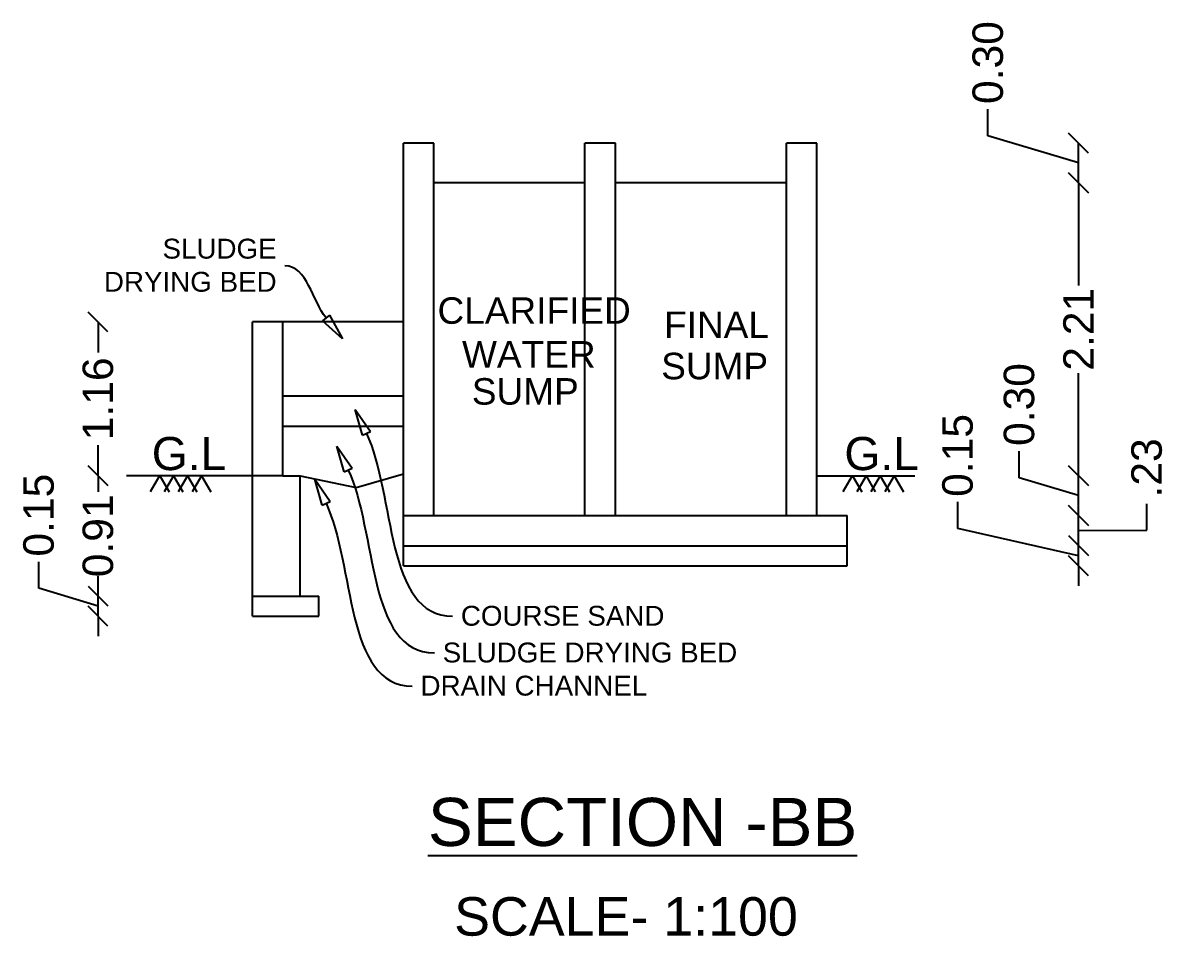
# Model space of a CAD drawing. Header units: metres. Extents: x -1560405 to -1559609, y 42907 to 43310.
# Drawn here: x -1559883.81 to -1559876.01, y 42931.11 to 42937.36 of the extents above; entities that cross this region are included whole.
import ezdxf
from ezdxf import colors
from ezdxf.entities.mleader import LeaderData, LeaderLine
from ezdxf.math import Vec2, Vec3

# ---------------------------------------------------------------- set-up
doc = ezdxf.new("R2010")
doc.units = ezdxf.units.M
doc.header["$LTSCALE"] = 750
doc.header["$MEASUREMENT"] = 0
doc.header["$PDMODE"] = 35
doc.header["$PDSIZE"] = 50
doc.layers.get('0').update_dxf_attribs({"lineweight": 5})
doc.layers.get('Defpoints').update_dxf_attribs({"lineweight": 0})
doc.layers.add('1', color=213, linetype='Continuous')
doc.layers.add('walls', color=40, linetype='Continuous')
doc.layers.add('TEXT', color=2, linetype='Continuous', lineweight=20)
doc.layers.add('wall', color=7, linetype='Continuous', lineweight=30)
doc.styles.get("Standard").update_dxf_attribs({"font": 'arial.ttf'})
doc.dimstyles.new('CIVIL Mt.', dxfattribs={"dimscale": 0, "dimtxt": 0.4, "dimasz": 0.23, "dimexe": 0.18, "dimexo": 0.0625, "dimgap": 0.2, "dimtad": 0, "dimzin": 0, "dimdsep": 46, "dimtxsty": 'Standard', "dimblk": 'ARCHTICK', "dimcen": 0.09, "dimse1": 1, "dimse2": 1, "dimclrd": 252, "dimclrt": 7, "dimadec": 0, "dimazin": 0, "dimtfac": 1, "dimtofl": 0, "dimtmove": 1, "dimatfit": 3, "dimldrblk": 'ARCHTICK', "dimfxl": 0, "dimfrac": 2, "dimtolj": 1, "dimtzin": 0, "dimlwd": 25, "dimarcsym": 0})

# ---------------------------------------------------------------- blocks, each defined once
blk = doc.blocks.new('_ClosedBlank')
at = {"color": 0, "linetype": 'ByBlock', "lineweight": -2}
for p, q in [((-1, 0.167), (0, 0)), ((-1, 0.167), (-1, -0.167)), ((0, 0), (-1, -0.167))]:
    blk.add_line(p, q, dxfattribs=at)
blk = doc.blocks.new('_Oblique')
at = {"color": 0, "linetype": 'ByBlock', "lineweight": -2}
blk.add_line((-0.5, -0.5), (0.5, 0.5), dxfattribs=at)
blk = doc.blocks.new('*D144')
at = {"layer": 'Defpoints', "color": 0, "ltscale": 0.5}
for p in [(0.8734, 15.8208), (0.8734, 15.8208), (0.8734, 15.6684)]:
    blk.add_point(p, dxfattribs=at)
at = {"layer": 'wall', "color": 253, "lineweight": -2, "ltscale": 0.5}
for p, q in [((0.4253, 15.879), (0.4253, 16.079)), ((0.8734, 15.8208), (0.8734, 15.9708)), ((0.8734, 15.7446), (0.4253, 15.879)), ((0.8734, 15.6684), (0.8734, 15.8208)), ((0.8734, 15.6684), (0.8734, 15.5184))]:
    blk.add_line(p, q, dxfattribs=at)
at = {"layer": 'wall', "color": 253, "lineweight": -2, "ltscale": 0.5, "xscale": 0.15, "yscale": 0.15, "zscale": 0.15}
for p, rotation in [((0.8734, 15.8208), 270), ((0.8734, 15.6684), 90)]:
    blk.add_blockref('_Oblique', p, dxfattribs=dict(at, rotation=rotation))
at = {"layer": 'wall', "color": 4, "ltscale": 0.5, "insert": (0.4253, 16.4306), "char_height": 0.23, "attachment_point": 5, "rotation": 90}
blk.add_mtext('\\A1;0.15', dxfattribs=at)
blk = doc.blocks.new('_ArchTick')
at = {"color": 0, "linetype": 'ByBlock', "const_width": 0.15}
blk.add_lwpolyline([(-0.5, -0.5), (0.5, 0.5)], dxfattribs=at)
blk = doc.blocks.new('*D145')
at = {"layer": 'Defpoints', "color": 0, "ltscale": 0.5}
for p in [(0.8734, 16.7284), (0.8734, 16.7284), (0.8734, 15.8208)]:
    blk.add_point(p, dxfattribs=at)
at = {"layer": 'wall', "color": 253, "lineweight": -2, "ltscale": 0.5}
for p, q in [((0.8734, 16.7284), (0.8734, 16.6065)), ((0.8734, 15.8208), (0.8734, 15.9427))]:
    blk.add_line(p, q, dxfattribs=at)
at = {"layer": 'wall', "color": 253, "lineweight": -2, "ltscale": 0.5, "xscale": 0.15, "yscale": 0.15, "zscale": 0.15}
for p, rotation in [((0.8734, 16.7284), 90), ((0.8734, 15.8208), 270)]:
    blk.add_blockref('_Oblique', p, dxfattribs=dict(at, rotation=rotation))
at = {"layer": 'wall', "color": 4, "ltscale": 0.5, "insert": (0.8734, 16.2746), "char_height": 0.23, "attachment_point": 5, "rotation": 90}
blk.add_mtext('\\A1;0.91', dxfattribs=at)
blk = doc.blocks.new('*D146')
at = {"layer": 'Defpoints', "color": 0, "ltscale": 0.5}
for p in [(0.8734, 17.8884), (0.8734, 17.8884), (0.8734, 16.7284)]:
    blk.add_point(p, dxfattribs=at)
at = {"layer": 'wall', "color": 253, "lineweight": -2, "ltscale": 0.5}
for p, q in [((0.8734, 17.8884), (0.8734, 17.6577)), ((0.8734, 16.7284), (0.8734, 16.9591))]:
    blk.add_line(p, q, dxfattribs=at)
at = {"layer": 'wall', "color": 253, "lineweight": -2, "ltscale": 0.5, "xscale": 0.15, "yscale": 0.15, "zscale": 0.15}
for p, rotation in [((0.8734, 17.8884), 90), ((0.8734, 16.7284), 270)]:
    blk.add_blockref('_Oblique', p, dxfattribs=dict(at, rotation=rotation))
at = {"layer": 'wall', "color": 4, "ltscale": 0.5, "insert": (0.8734, 17.3084), "char_height": 0.23, "attachment_point": 5, "rotation": 90}
blk.add_mtext('\\A1;1.16', dxfattribs=at)
blk = doc.blocks.new('*D147')
at = {"layer": 'Defpoints', "color": 0, "ltscale": 0.5}
for p in [(8.2753, 16.2008), (8.2753, 16.2008), (8.2753, 16.0484)]:
    blk.add_point(p, dxfattribs=at)
at = {"layer": 'wall', "color": 253, "lineweight": -2, "ltscale": 0.5}
for p, q in [((7.3631, 16.3299), (7.3631, 16.5299)), ((8.2753, 16.2008), (8.2753, 16.3508)), ((8.2753, 16.1246), (7.3631, 16.3299)), ((8.2753, 16.0484), (8.2753, 16.2008)), ((8.2753, 16.0484), (8.2753, 15.8984))]:
    blk.add_line(p, q, dxfattribs=at)
at = {"layer": 'wall', "color": 253, "lineweight": -2, "ltscale": 0.5, "xscale": 0.15, "yscale": 0.15, "zscale": 0.15}
for p, rotation in [((8.2753, 16.2008), 270), ((8.2753, 16.0484), 90)]:
    blk.add_blockref('_Oblique', p, dxfattribs=dict(at, rotation=rotation))
at = {"layer": 'wall', "color": 4, "ltscale": 0.5, "insert": (7.3631, 16.8814), "char_height": 0.23, "attachment_point": 5, "rotation": 90}
blk.add_mtext('\\A1;0.15', dxfattribs=at)
blk = doc.blocks.new('*D148')
at = {"layer": 'Defpoints', "color": 0, "ltscale": 0.5}
for p in [(8.2753, 16.4284), (8.2753, 16.4284), (8.2753, 16.2008)]:
    blk.add_point(p, dxfattribs=at)
at = {"layer": 'wall', "color": 253, "lineweight": -2, "ltscale": 0.5}
for p, q in [((8.7906, 16.3163), (8.7906, 16.5163)), ((8.2753, 16.2008), (8.2753, 16.4284)), ((8.2753, 16.3146), (8.7906, 16.3163))]:
    blk.add_line(p, q, dxfattribs=at)
at = {"layer": 'wall', "color": 253, "lineweight": -2, "ltscale": 0.5, "xscale": 0.15, "yscale": 0.15, "zscale": 0.15}
for p, rotation in [((8.2753, 16.4284), 90), ((8.2753, 16.2008), 270)]:
    blk.add_blockref('_Oblique', p, dxfattribs=dict(at, rotation=rotation))
at = {"layer": 'wall', "color": 4, "ltscale": 0.5, "insert": (8.7906, 16.7872), "char_height": 0.23, "attachment_point": 5, "rotation": 90}
blk.add_mtext('\\A1;.23', dxfattribs=at)
blk = doc.blocks.new('*D149')
at = {"layer": 'Defpoints', "color": 0, "ltscale": 0.5}
for p in [(8.2753, 16.7284), (8.2753, 16.7284), (8.2753, 16.4284)]:
    blk.add_point(p, dxfattribs=at)
at = {"layer": 'wall', "color": 253, "lineweight": -2, "ltscale": 0.5}
for p, q in [((7.8274, 16.7128), (7.8274, 16.9128)), ((8.2753, 16.5784), (7.8274, 16.7128)), ((8.2753, 16.4284), (8.2753, 16.7284))]:
    blk.add_line(p, q, dxfattribs=at)
at = {"layer": 'wall', "color": 253, "lineweight": -2, "ltscale": 0.5, "xscale": 0.15, "yscale": 0.15, "zscale": 0.15}
for p, rotation in [((8.2753, 16.7284), 90), ((8.2753, 16.4284), 270)]:
    blk.add_blockref('_Oblique', p, dxfattribs=dict(at, rotation=rotation))
at = {"layer": 'wall', "color": 4, "ltscale": 0.5, "insert": (7.8274, 17.2655), "char_height": 0.23, "attachment_point": 5, "rotation": 90}
blk.add_mtext('\\A1;0.30', dxfattribs=at)
blk = doc.blocks.new('*D150')
at = {"layer": 'Defpoints', "color": 0, "ltscale": 0.5}
for p in [(8.2753, 18.9384), (8.2753, 18.9384), (8.2753, 16.7284)]:
    blk.add_point(p, dxfattribs=at)
at = {"layer": 'wall', "color": 253, "lineweight": -2, "ltscale": 0.5}
for p, q in [((8.2753, 18.9384), (8.2753, 18.165)), ((8.2753, 16.7284), (8.2753, 17.5018))]:
    blk.add_line(p, q, dxfattribs=at)
at = {"layer": 'wall', "color": 253, "lineweight": -2, "ltscale": 0.5, "xscale": 0.15, "yscale": 0.15, "zscale": 0.15}
for p, rotation in [((8.2753, 18.9384), 90), ((8.2753, 16.7284), 270)]:
    blk.add_blockref('_Oblique', p, dxfattribs=dict(at, rotation=rotation))
at = {"layer": 'wall', "color": 4, "ltscale": 0.5, "insert": (8.2753, 17.8334), "char_height": 0.23, "attachment_point": 5, "rotation": 90}
blk.add_mtext('\\A1;2.21', dxfattribs=at)
blk = doc.blocks.new('*D151')
at = {"layer": 'Defpoints', "color": 0, "ltscale": 0.5}
for p in [(8.2753, 19.2384), (8.2753, 19.2384), (8.2753, 18.9384)]:
    blk.add_point(p, dxfattribs=at)
at = {"layer": 'wall', "color": 253, "lineweight": -2, "ltscale": 0.5}
for p, q in [((7.5915, 19.2935), (7.5915, 19.4935)), ((8.2753, 19.0884), (7.5915, 19.2935)), ((8.2753, 18.9384), (8.2753, 19.2384))]:
    blk.add_line(p, q, dxfattribs=at)
at = {"layer": 'wall', "color": 253, "lineweight": -2, "ltscale": 0.5, "xscale": 0.15, "yscale": 0.15, "zscale": 0.15}
for p, rotation in [((8.2753, 19.2384), 90), ((8.2753, 18.9384), 270)]:
    blk.add_blockref('_Oblique', p, dxfattribs=dict(at, rotation=rotation))
at = {"layer": 'wall', "color": 4, "ltscale": 0.5, "insert": (7.5915, 19.8462), "char_height": 0.23, "attachment_point": 5, "rotation": 90}
blk.add_mtext('\\A1;0.30', dxfattribs=at)
blk = doc.blocks.new('A$C370409E0')
for p, q in [((1.3365, 16.7284), (1.2665, 16.6072)), ((1.3401, 16.7284), (1.4101, 16.6072)), ((1.4423, 16.7284), (1.3723, 16.6072)), ((1.4423, 16.7284), (1.5123, 16.6072)), ((1.5481, 16.7284), (1.4781, 16.6072)), ((1.5481, 16.7284), (1.618, 16.6072)), ((1.6538, 16.7284), (1.5838, 16.6072)), ((1.6538, 16.7284), (1.7238, 16.6072)), ((6.5657, 16.7284), (6.4957, 16.6072)), ((6.5693, 16.7284), (6.6393, 16.6072)), ((6.6714, 16.7284), (6.6015, 16.6072)), ((6.6714, 16.7284), (6.7414, 16.6072)), ((6.7772, 16.7284), (6.7072, 16.6072)), ((6.7772, 16.7284), (6.8472, 16.6072)), ((6.883, 16.7284), (6.813, 16.6072)), ((6.883, 16.7284), (6.953, 16.6072))]:
    blk.add_line(p, q)
at = {"layer": 'walls', "ltscale": 0.05}
for p, q in [((3.1796, 16.0484), (3.1796, 19.2384)), ((3.4096, 19.2384), (3.1796, 19.2384)), ((3.4096, 16.4284), (3.4096, 19.2384)), ((4.5496, 16.4284), (4.5496, 19.2384)), ((4.7796, 19.2384), (4.5496, 19.2384)), ((4.7796, 16.4284), (4.7796, 19.2384)), ((6.0696, 16.4284), (6.0696, 19.2384)), ((6.2996, 19.2384), (6.0696, 19.2384)), ((6.2996, 16.4284), (6.2996, 19.2384)), ((4.5496, 18.9384), (3.4096, 18.9384)), ((6.0696, 18.9384), (4.7796, 18.9384)), ((2.0396, 15.6684), (2.0396, 17.8884)), ((3.1796, 17.8884), (2.0396, 17.8884)), ((2.2696, 16.7284), (2.2696, 17.8884)), ((2.2696, 17.3323), (3.1796, 17.3323)), ((2.2696, 17.1014), (3.1796, 17.1014)), ((2.0396, 16.7284), (1.0881, 16.7284)), ((2.2696, 16.7284), (2.0396, 16.7284)), ((2.2696, 16.7284), (2.3996, 16.7284)), ((2.3996, 15.8184), (2.3996, 16.7284)), ((2.3996, 16.7284), (2.8231, 16.6387)), ((2.8231, 16.6387), (3.1796, 16.7431)), ((6.2996, 16.7284), (7.0389, 16.7284)), ((3.1796, 16.4284), (6.5296, 16.4284)), ((6.5296, 16.0484), (6.5296, 16.4284)), ((3.1796, 16.1984), (6.5296, 16.1984)), ((3.1796, 16.0484), (6.5296, 16.0484)), ((2.0396, 15.8184), (2.5396, 15.8184)), ((2.5396, 15.6684), (2.5396, 15.8184)), ((2.0396, 15.6684), (2.5396, 15.6684))]:
    blk.add_line(p, q, dxfattribs=at)
at = {"layer": 'TEXT'}
for s, height, p in [('CLARIFIED', 0.2, (3.4361, 17.8747)), ('FINAL', 0.2, (5.1465, 17.7673)), ('WATER', 0.2, (3.6211, 17.5444)), ('SUMP', 0.2, (5.1249, 17.456)), ('SUMP', 0.2, (3.6953, 17.2645)), ('G.L', 0.25, (1.2789, 16.7705)), ('G.L', 0.25, (6.5078, 16.7705))]:
    blk.add_text(s, height=height, dxfattribs=at).set_placement(p)
at = {"layer": 'walls', "color": 4, "ltscale": 0.05}
for s, height, p in [('%%USECTION -BB', 0.36323, (3.3636, 13.9339)), ('SCALE- 1:100', 0.290584, (3.5617, 13.2571))]:
    blk.add_text(s, height=height, dxfattribs=at).set_placement(p)
at = {"layer": 'wall', "ltscale": 0.5}
for p1, p2, picture, middle in [((8.2753, 18.9384), (8.2753, 19.2384), '*D151', (7.5915, 19.5935)), ((8.2753, 16.7284), (8.2753, 18.9384), '*D150', (8.2753, 17.8334)), ((0.8734, 16.7284), (0.8734, 17.8884), '*D146', (0.8734, 17.3084)), ((8.2753, 16.4284), (8.2753, 16.7284), '*D149', (7.8274, 17.0128)), ((0.8734, 15.8208), (0.8734, 16.7284), '*D145', (0.8734, 16.2746)), ((0.8734, 15.6684), (0.8734, 15.8208), '*D144', (0.4253, 16.179))]:
    dim = blk.add_aligned_dim(p1=p1, p2=p2, distance=0, dimstyle='CIVIL Mt.', dxfattribs=at)
    dim.commit()
    dim.dimension.update_dxf_attribs({"geometry": picture, "text_midpoint": middle})
dim = blk.add_linear_dim(base=(8.2753, 16.2008), p1=(8.2753, 16.0484), p2=(8.2753, 16.2008), angle=90, dimstyle='CIVIL Mt.', dxfattribs=at)
dim.commit()
dim.dimension.update_dxf_attribs({"geometry": '*D147', "text_midpoint": (7.3631, 16.6299), "dimtype": 129})
dim = blk.add_linear_dim(base=(8.2753, 16.4284), p1=(8.2753, 16.2008), p2=(8.2753, 16.4284), angle=90, text='.23', dimstyle='CIVIL Mt.', dxfattribs=at)
dim.commit()
dim.dimension.update_dxf_attribs({"geometry": '*D148', "text_midpoint": (8.7906, 16.6163), "dimtype": 129})
at = {"layer": 'walls', "ltscale": 0.05}
ml = blk.add_multileader_mtext('Standard', dxfattribs=at)
ml.set_content('SLUDGE\\PDRYING BED', color=4)
ml.set_leader_properties(color=253)
ml.set_arrow_properties(name='CLOSEDBLANK')
ml.build(insert=Vec2(0, 0))
ml.multileader.update_dxf_attribs({"leader_type": 2, "text_left_attachment_type": 2, "text_right_attachment_type": 2, "dogleg_length": 0.36, "arrow_head_size": 0.2})
ctx = ml.context
ctx.base_point, ctx.char_height, ctx.arrow_head_size, ctx.landing_gap_size, ctx.plane_origin = Vec3(1.201, 18.3114), 0.15, 0.2, 0.0625, Vec3(2.7195, 17.7619)
ctx.left_attachment, ctx.right_attachment, ctx.text_align_type = 2, 2, 2
notes = []
notes.append((ctx, [(0, (1, 1, 0), (2.6441, 18.3114), (-1, 0), 0.36, [(0, [(2.7195, 17.7619)], 0, [])])]))
ctx.mtext.insert, ctx.mtext.alignment, ctx.mtext.flow_direction = Vec3(2.2216, 18.5168), 3, 5
at = {"layer": 'walls', "color": 0, "ltscale": 0.05}
ml = blk.add_multileader_mtext('Standard', dxfattribs=at)
ml.set_content('COURSE SAND', color=4)
ml.set_leader_properties(color=253)
ml.set_arrow_properties(name='CLOSEDBLANK')
ml.build(insert=Vec2(0, 0))
ml.multileader.update_dxf_attribs({"leader_type": 2, "text_left_attachment_type": 2, "text_right_attachment_type": 2, "dogleg_length": 0.36, "arrow_head_size": 0.2})
ctx = ml.context
ctx.base_point, ctx.char_height, ctx.arrow_head_size, ctx.landing_gap_size, ctx.plane_origin = Vec3(3.55, 15.6676), 0.15, 0.2, 0.0625, Vec3(2.8139, 17.2287)
ctx.left_attachment, ctx.right_attachment = 2, 2
notes.append((ctx, [(0, (1, 1, 0), (3.19, 15.6676), (1, 0), 0.36, [(0, [(2.8139, 17.2287)], 0, [])])]))
ctx.mtext.insert, ctx.mtext.flow_direction = Vec3(3.6125, 15.7462), 5
ml = blk.add_multileader_mtext('Standard', dxfattribs=at)
ml.set_content('SLUDGE DRYING BED', color=4)
ml.set_leader_properties(color=253)
ml.set_arrow_properties(name='CLOSEDBLANK')
ml.build(insert=Vec2(0, 0))
ml.multileader.update_dxf_attribs({"leader_type": 2, "text_left_attachment_type": 2, "text_right_attachment_type": 2, "dogleg_length": 0.36, "arrow_head_size": 0.2})
ctx = ml.context
ctx.base_point, ctx.char_height, ctx.arrow_head_size, ctx.landing_gap_size, ctx.plane_origin = Vec3(3.4127, 15.3905), 0.15, 0.2, 0.0625, Vec3(2.6766, 16.9516)
ctx.left_attachment, ctx.right_attachment = 2, 2
notes.append((ctx, [(0, (1, 1, 0), (3.0527, 15.3905), (1, 0), 0.36, [(0, [(2.6766, 16.9516)], 0, [])])]))
ctx.mtext.insert, ctx.mtext.flow_direction = Vec3(3.4752, 15.4691), 5
ml = blk.add_multileader_mtext('Standard', dxfattribs=at)
ml.set_content('DRAIN CHANNEL', color=4)
ml.set_leader_properties(color=253)
ml.set_arrow_properties(name='CLOSEDBLANK')
ml.build(insert=Vec2(0, 0))
ml.multileader.update_dxf_attribs({"leader_type": 2, "text_left_attachment_type": 2, "text_right_attachment_type": 2, "dogleg_length": 0.36, "arrow_head_size": 0.2})
ctx = ml.context
ctx.base_point, ctx.char_height, ctx.arrow_head_size, ctx.landing_gap_size, ctx.plane_origin = Vec3(3.2454, 15.1403), 0.15, 0.2, 0.0625, Vec3(2.5093, 16.7014)
ctx.left_attachment, ctx.right_attachment = 2, 2
notes.append((ctx, [(0, (1, 1, 0), (2.8854, 15.1403), (1, 0), 0.36, [(0, [(2.5093, 16.7014)], 0, [])])]))
ctx.mtext.insert, ctx.mtext.flow_direction = Vec3(3.3079, 15.2189), 5
for ctx, leaders in notes:
    for number, flags, end, landing, length, lines in leaders:
        leader = LeaderData()
        leader.index, (leader.has_last_leader_line, leader.has_dogleg_vector, leader.attachment_direction) = number, flags
        leader.last_leader_point, leader.dogleg_vector, leader.dogleg_length = Vec3(end), Vec3(landing), length
        for number, points, colour, breaks in lines:
            line = LeaderLine()
            line.index, line.vertices, line.color, line.breaks = number, Vec3.list(points), colors.encode_raw_color(colour), breaks
            leader.lines.append(line)
        ctx.leaders.append(leader)

msp = doc.modelspace()

# ---------------------------------------------------------------- block references
at = {"layer": '1', "color": 7, "ltscale": 0.5, "xscale": 0.9069589712132315, "yscale": 0.9069589712132315, "zscale": 0.9069589712132315}
msp.add_blockref('A$C370409E0', (-1559884.09151, 42919.09124), dxfattribs=at)

doc.saveas('drawing.dxf')
